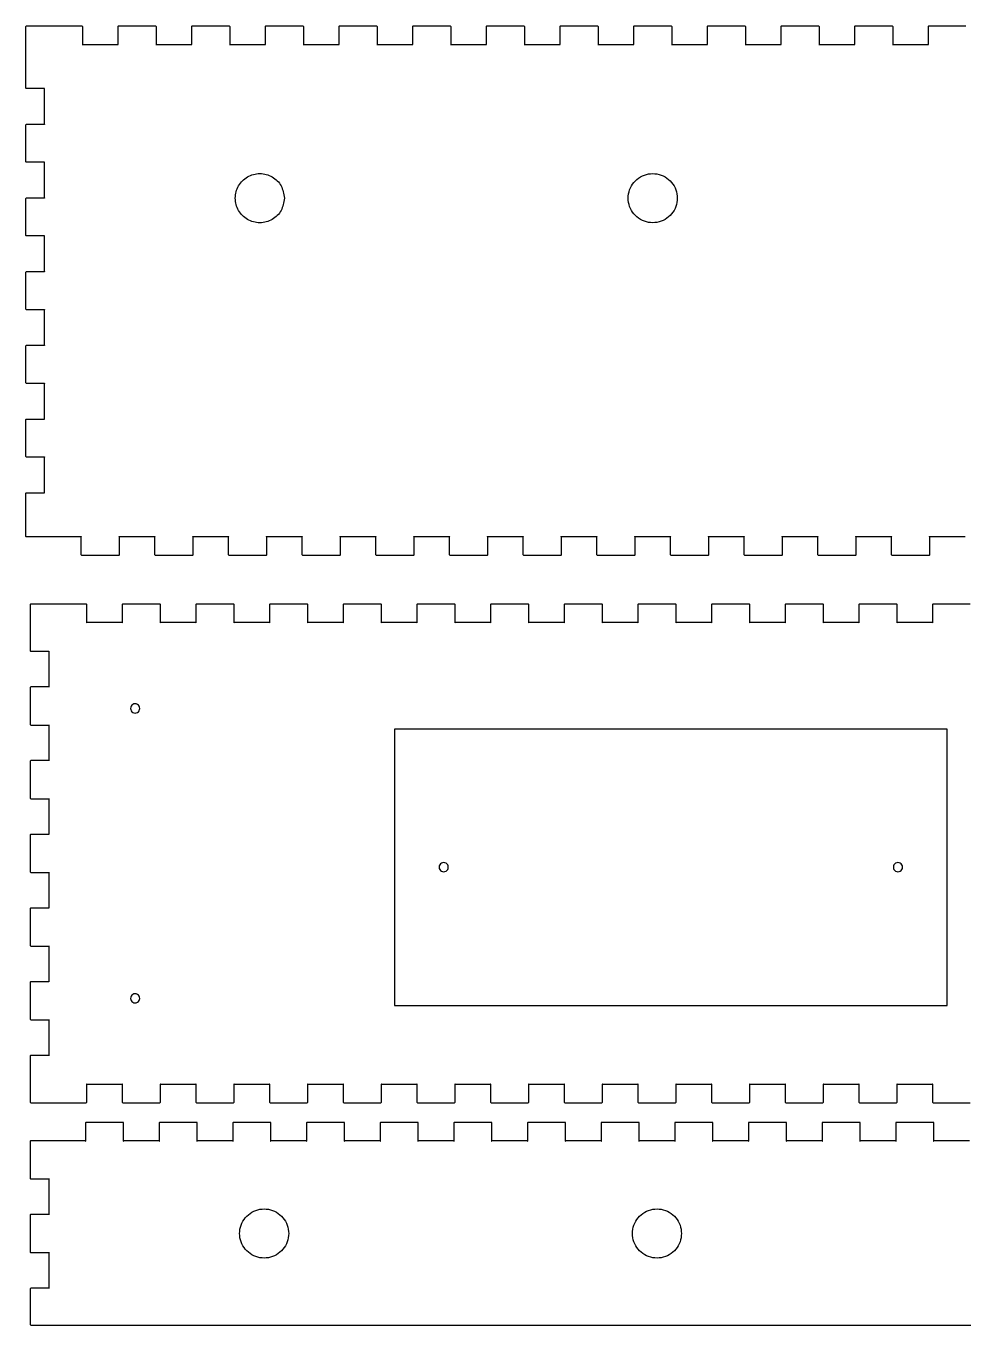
# Model space of a CAD drawing. Extents: x 3198 to 6883, y -1608 to 17.
# Drawn here: x 3198 to 3775, y -808 to -9 of the extents above; entities that cross this region are included whole.
import ezdxf

# ---------------------------------------------------------------- set-up
doc = ezdxf.new("R2010")
doc.units = 0
doc.layers.add('STANDARD', color=7, linetype='CONTINUOUS')

msp = doc.modelspace()

# ---------------------------------------------------------------- linework, layer by layer
at = {"layer": 'STANDARD', "color": 7}
for points in [[(3775.980867, -323.207642), (3754.059607, -323.207642), (3754.021811, -323.207642), (3753.900867, -323.154729), (3753.912205, -323.060241), (3753.991575, -323.048902), (3754.059607, -323.166067), (3754.059607, -323.207642), (3754.059607, -334.168272), (3754.059607, -334.232524), (3753.938662, -334.432839), (3753.738347, -334.553784), (3753.674095, -334.553784), (3731.008268, -334.553784), (3730.940237, -334.553784), (3730.724804, -334.432839), (3730.618977, -334.232524), (3730.618977, -334.168272), (3730.618977, -323.207642), (3730.618977, -323.166067), (3730.67189, -323.048902), (3730.766378, -323.060241), (3730.781497, -323.154729), (3730.660552, -323.207642), (3730.618977, -323.207642), (3708.701497, -323.207642), (3708.659922, -323.207642), (3708.538977, -323.154729), (3708.565434, -323.060241), (3708.644804, -323.048902), (3708.701497, -323.166067), (3708.701497, -323.207642), (3708.701497, -334.168272), (3708.701497, -334.232524), (3708.59189, -334.432839), (3708.391575, -334.553784), (3708.327323, -334.553784), (3685.646378, -334.553784), (3685.578347, -334.553784), (3685.381811, -334.432839), (3685.272205, -334.232524), (3685.272205, -334.168272), (3685.272205, -323.207642), (3685.272205, -323.166067), (3685.325119, -323.048902), (3685.408268, -323.060241), (3685.419607, -323.154729), (3685.298662, -323.207642), (3685.272205, -323.207642), (3663.354725, -323.207642), (3663.298032, -323.207642), (3663.180867, -323.154729), (3663.207323, -323.060241), (3663.286693, -323.048902), (3663.354725, -323.166067), (3663.354725, -323.207642), (3663.354725, -334.168272), (3663.354725, -334.232524), (3663.23378, -334.432839), (3663.033465, -334.553784), (3662.965434, -334.553784), (3640.288268, -334.553784), (3640.220237, -334.553784), (3640.019922, -334.432839), (3639.914095, -334.232524), (3639.914095, -334.168272), (3639.914095, -323.207642), (3639.914095, -323.166067), (3639.967008, -323.048902), (3640.061497, -323.060241), (3640.072835, -323.154729), (3639.95189, -323.207642), (3639.914095, -323.207642), (3617.992835, -323.207642), (3617.95504, -323.207642), (3617.834095, -323.154729), (3617.845434, -323.060241), (3617.939922, -323.048902), (3617.992835, -323.166067), (3617.992835, -323.207642), (3617.992835, -334.168272), (3617.992835, -334.232524), (3617.87189, -334.432839), (3617.671575, -334.553784), (3617.607323, -334.553784), (3594.941497, -334.553784), (3594.873465, -334.553784), (3594.67315, -334.432839), (3594.567323, -334.232524), (3594.567323, -334.168272), (3594.567323, -323.207642), (3594.567323, -323.166067), (3594.605119, -323.048902), (3594.699607, -323.060241), (3594.714725, -323.154729), (3594.59378, -323.207642), (3594.567323, -323.207642), (3572.634725, -323.207642), (3572.59315, -323.207642), (3572.472205, -323.154729), (3572.487323, -323.060241), (3572.578032, -323.048902), (3572.634725, -323.166067), (3572.634725, -323.207642), (3572.634725, -334.168272), (3572.634725, -334.232524), (3572.525119, -334.432839), (3572.324804, -334.553784), (3572.260552, -334.553784), (3549.579607, -334.553784), (3549.511575, -334.553784), (3549.31504, -334.432839), (3549.205434, -334.232524), (3549.205434, -334.168272), (3549.205434, -323.207642), (3549.205434, -323.166067), (3549.258347, -323.048902), (3549.352835, -323.060241), (3549.367953, -323.154729), (3549.247008, -323.207642), (3549.205434, -323.207642), (3527.287953, -323.207642), (3527.246378, -323.207642), (3527.125434, -323.154729), (3527.140552, -323.060241), (3527.23504, -323.048902), (3527.287953, -323.166067), (3527.287953, -323.207642), (3527.287953, -334.168272), (3527.287953, -334.232524), (3527.167008, -334.432839), (3526.966693, -334.553784), (3526.898662, -334.553784), (3504.232835, -334.553784), (3504.153465, -334.553784), (3503.968268, -334.432839), (3503.847323, -334.232524), (3503.847323, -334.168272), (3503.847323, -323.207642), (3503.847323, -323.166067), (3503.900237, -323.048902), (3503.994725, -323.060241), (3504.006063, -323.154729), (3503.885119, -323.207642), (3503.847323, -323.207642), (3481.926063, -323.207642), (3481.888268, -323.207642), (3481.767323, -323.154729), (3481.778662, -323.060241), (3481.87315, -323.048902), (3481.926063, -323.166067), (3481.926063, -323.207642), (3481.926063, -334.168272), (3481.926063, -334.232524), (3481.820237, -334.432839), (3481.604804, -334.553784), (3481.55189, -334.553784), (3458.874725, -334.553784), (3458.806693, -334.553784), (3458.606378, -334.432839), (3458.500552, -334.232524), (3458.500552, -334.168272), (3458.500552, -323.207642), (3458.500552, -323.166067), (3458.553465, -323.048902), (3458.632835, -323.060241), (3458.659292, -323.154729), (3458.538347, -323.207642), (3458.500552, -323.207642), (3436.579292, -323.207642), (3436.541497, -323.207642), (3436.420552, -323.154729), (3436.43189, -323.060241), (3436.51126, -323.048902), (3436.579292, -323.166067), (3436.579292, -323.207642), (3436.579292, -334.168272), (3436.579292, -334.232524), (3436.458347, -334.432839), (3436.258032, -334.553784), (3436.19378, -334.553784), (3413.512835, -334.553784), (3413.448583, -334.553784), (3413.248268, -334.432839), (3413.138662, -334.232524), (3413.138662, -334.168272), (3413.138662, -323.207642), (3413.138662, -323.166067), (3413.191575, -323.048902), (3413.286063, -323.060241), (3413.301182, -323.154729), (3413.180237, -323.207642), (3413.138662, -323.207642), (3391.221182, -323.207642), (3391.179607, -323.207642), (3391.058662, -323.154729), (3391.07378, -323.060241), (3391.168268, -323.048902), (3391.221182, -323.166067), (3391.221182, -323.207642), (3391.221182, -334.168272), (3391.221182, -334.232524), (3391.111575, -334.432839), (3390.899922, -334.553784), (3390.847008, -334.553784), (3368.166063, -334.553784), (3368.101811, -334.553784), (3367.901497, -334.432839), (3367.79189, -334.232524), (3367.79189, -334.168272), (3367.79189, -323.207642), (3367.79189, -323.166067), (3367.844804, -323.048902), (3367.927953, -323.060241), (3367.939292, -323.154729), (3367.818347, -323.207642), (3367.79189, -323.207642), (3345.87441, -323.207642), (3345.821497, -323.207642), (3345.700552, -323.154729), (3345.727008, -323.060241), (3345.806378, -323.048902), (3345.87441, -323.166067), (3345.87441, -323.207642), (3345.87441, -334.168272), (3345.87441, -334.232524), (3345.753465, -334.432839), (3345.55315, -334.553784), (3345.485119, -334.553784), (3322.807953, -334.553784), (3322.739922, -334.553784), (3322.539607, -334.432839), (3322.43378, -334.232524), (3322.43378, -334.168272), (3322.43378, -323.207642), (3322.43378, -323.166067), (3322.486693, -323.048902), (3322.581182, -323.060241), (3322.59252, -323.154729), (3322.471575, -323.207642), (3322.43378, -323.207642), (3300.51252, -323.207642), (3300.474725, -323.207642), (3300.35378, -323.154729), (3300.365119, -323.060241), (3300.459607, -323.048902), (3300.51252, -323.166067), (3300.51252, -323.207642), (3300.51252, -334.168272), (3300.51252, -334.232524), (3300.391575, -334.432839), (3300.19126, -334.553784), (3300.127008, -334.553784), (3277.461182, -334.553784), (3277.39315, -334.553784), (3277.192835, -334.432839), (3277.087008, -334.232524), (3277.087008, -334.168272), (3277.087008, -323.207642), (3277.087008, -323.166067), (3277.128583, -323.048902), (3277.219292, -323.060241), (3277.23441, -323.154729), (3277.113465, -323.207642), (3277.087008, -323.207642), (3255.15441, -323.207642), (3255.112835, -323.207642), (3254.99189, -323.154729), (3255.018347, -323.060241), (3255.101497, -323.048902), (3255.15441, -323.166067), (3255.15441, -323.207642), (3255.15441, -334.168272), (3255.15441, -334.232524), (3255.044804, -334.432839), (3254.848268, -334.553784), (3254.780237, -334.553784), (3232.099292, -334.553784), (3232.03504, -334.553784), (3231.834725, -334.432839), (3231.725119, -334.232524), (3231.725119, -334.168272), (3231.725119, -323.207642), (3231.725119, -323.166067), (3231.781811, -323.048902), (3231.87252, -323.060241), (3231.887638, -323.154729), (3231.766693, -323.207642), (3231.725119, -323.207642), (3209.418347, -323.207642), (3198.087323, -323.207642), (3198.019292, -323.207642), (3197.818977, -323.101815), (3197.71315, -322.886382), (3197.71315, -322.833469), (3197.71315, -296.380555), (3197.71315, -296.312524), (3197.818977, -296.10087), (3198.019292, -295.995044), (3198.087323, -295.995044), (3209.047953, -295.995044), (3209.085749, -295.995044), (3209.206693, -296.047957), (3209.191575, -296.138666), (3209.100867, -296.153784), (3209.047953, -296.032839), (3209.047953, -295.995044), (3209.047953, -274.073784), (3209.047953, -274.032209), (3209.100867, -273.915044), (3209.191575, -273.9415), (3209.206693, -274.02087), (3209.085749, -274.073784), (3209.047953, -274.073784), (3198.087323, -274.073784), (3198.019292, -274.073784), (3197.818977, -273.967957), (3197.71315, -273.767642), (3197.71315, -273.699611), (3197.71315, -251.022445), (3197.71315, -250.954414), (3197.818977, -250.754099), (3198.019292, -250.648272), (3198.087323, -250.648272), (3209.047953, -250.648272), (3209.085749, -250.648272), (3209.206693, -250.701185), (3209.191575, -250.780555), (3209.100867, -250.795674), (3209.047953, -250.674729), (3209.047953, -250.648272), (3209.047953, -228.727012), (3209.047953, -228.674099), (3209.100867, -228.553154), (3209.191575, -228.579611), (3209.206693, -228.658981), (3209.085749, -228.727012), (3209.047953, -228.727012), (3198.087323, -228.727012), (3198.019292, -228.727012), (3197.818977, -228.606067), (3197.71315, -228.405752), (3197.71315, -228.3415), (3197.71315, -205.660555), (3197.71315, -205.592524), (3197.818977, -205.392209), (3198.019292, -205.286382), (3198.087323, -205.286382), (3209.047953, -205.286382), (3209.085749, -205.286382), (3209.206693, -205.339296), (3209.191575, -205.433784), (3209.100867, -205.448902), (3209.047953, -205.327957), (3209.047953, -205.286382), (3209.047953, -183.368902), (3209.047953, -183.327327), (3209.100867, -183.206382), (3209.191575, -183.2215), (3209.206693, -183.312209), (3209.085749, -183.368902), (3209.047953, -183.368902), (3198.087323, -183.368902), (3198.019292, -183.368902), (3197.818977, -183.259296), (3197.71315, -183.058981), (3197.71315, -182.994729), (3197.71315, -160.313784), (3197.71315, -160.245752), (3197.818977, -160.045437), (3198.019292, -159.939611), (3198.087323, -159.939611), (3209.047953, -159.939611), (3209.085749, -159.939611), (3209.206693, -159.981185), (3209.191575, -160.075674), (3209.100867, -160.087012), (3209.047953, -159.966067), (3209.047953, -159.939611), (3209.047953, -138.007012), (3209.047953, -137.965437), (3209.100867, -137.848272), (3209.191575, -137.874729), (3209.206693, -137.954099), (3209.085749, -138.007012), (3209.047953, -138.007012), (3198.087323, -138.007012), (3198.019292, -138.007012), (3197.818977, -137.901185), (3197.71315, -137.70087), (3197.71315, -137.632839), (3197.71315, -114.955674), (3197.71315, -114.887642), (3197.818977, -114.687327), (3198.019292, -114.5815), (3198.087323, -114.5815), (3209.047953, -114.5815), (3209.085749, -114.5815), (3209.206693, -114.634414), (3209.191575, -114.728902), (3209.100867, -114.740241), (3209.047953, -114.619296), (3209.047953, -114.5815), (3209.047953, -92.660241), (3209.047953, -92.618666), (3209.100867, -92.5015), (3209.191575, -92.512839), (3209.206693, -92.607327), (3209.085749, -92.660241), (3209.047953, -92.660241), (3198.087323, -92.660241), (3198.019292, -92.660241), (3197.818977, -92.539296), (3197.71315, -92.338981), (3197.71315, -92.274729), (3197.71315, -69.608902), (3197.71315, -69.525752), (3197.818977, -69.340555), (3198.019292, -69.219611), (3198.087323, -69.219611), (3209.047953, -69.219611), (3209.085749, -69.219611), (3209.206693, -69.272524), (3209.191575, -69.367012), (3209.100867, -69.38213), (3209.047953, -69.261185), (3209.047953, -69.219611), (3209.047953, -47.30213), (3209.047953, -47.260555), (3209.100867, -47.139611), (3209.191575, -47.154729), (3209.206693, -47.245437), (3209.085749, -47.30213), (3209.047953, -47.30213), (3198.087323, -47.30213), (3198.019292, -47.30213), (3197.818977, -47.192524), (3197.71315, -46.98087), (3197.71315, -46.927957), (3197.71315, -20.475044), (3197.71315, -9.128902), (3197.71315, -9.06087), (3197.818977, -8.860555), (3198.019292, -8.754729), (3198.087323, -8.754729), (3209.418347, -8.754729), (3232.099292, -8.754729), (3232.167323, -8.754729), (3232.367638, -8.860555), (3232.484804, -9.06087), (3232.484804, -9.128902), (3232.484804, -20.085752), (3232.484804, -20.127327), (3232.420552, -20.248272), (3232.341182, -20.233154), (3232.326063, -20.138666), (3232.447008, -20.085752), (3232.484804, -20.085752), (3254.406063, -20.085752), (3254.447638, -20.085752), (3254.564804, -20.138666), (3254.538347, -20.233154), (3254.458977, -20.248272), (3254.406063, -20.127327), (3254.406063, -20.085752), (3254.406063, -9.128902), (3254.406063, -9.06087), (3254.51189, -8.860555), (3254.712205, -8.754729), (3254.780237, -8.754729), (3277.461182, -8.754729), (3277.514095, -8.754729), (3277.725749, -8.860555), (3277.831575, -9.06087), (3277.831575, -9.128902), (3277.831575, -20.085752), (3277.831575, -20.127327), (3277.778662, -20.248272), (3277.687953, -20.233154), (3277.672835, -20.138666), (3277.79378, -20.085752), (3277.831575, -20.085752), (3299.752835, -20.085752), (3299.79441, -20.085752), (3299.911575, -20.138666), (3299.900237, -20.233154), (3299.805749, -20.248272), (3299.752835, -20.127327), (3299.752835, -20.085752), (3299.752835, -9.128902), (3299.752835, -9.06087), (3299.87378, -8.860555), (3300.058977, -8.754729), (3300.127008, -8.754729), (3322.807953, -8.754729), (3322.872205, -8.754729), (3323.07252, -8.860555), (3323.193465, -9.06087), (3323.193465, -9.128902), (3323.193465, -20.085752), (3323.193465, -20.127327), (3323.125434, -20.248272), (3323.046063, -20.233154), (3323.034725, -20.138666), (3323.15189, -20.085752), (3323.193465, -20.085752), (3345.114725, -20.085752), (3345.15252, -20.085752), (3345.273465, -20.138666), (3345.247008, -20.233154), (3345.167638, -20.248272), (3345.114725, -20.127327), (3345.114725, -20.085752), (3345.114725, -9.128902), (3345.114725, -9.06087), (3345.220552, -8.860555), (3345.420867, -8.754729), (3345.485119, -8.754729), (3368.166063, -8.754729), (3368.234095, -8.754729), (3368.43441, -8.860555), (3368.540237, -9.06087), (3368.540237, -9.128902), (3368.540237, -20.085752), (3368.540237, -20.127327), (3368.487323, -20.248272), (3368.392835, -20.233154), (3368.381497, -20.138666), (3368.498662, -20.085752), (3368.540237, -20.085752), (3390.461497, -20.085752), (3390.499292, -20.085752), (3390.620237, -20.138666), (3390.605119, -20.233154), (3390.51441, -20.248272), (3390.461497, -20.127327), (3390.461497, -20.085752), (3390.461497, -9.128902), (3390.461497, -9.06087), (3390.578662, -8.860555), (3390.778977, -8.754729), (3390.847008, -8.754729), (3413.512835, -8.754729), (3413.580867, -8.754729), (3413.781182, -8.860555), (3413.898347, -9.06087), (3413.898347, -9.128902), (3413.898347, -20.085752), (3413.898347, -20.127327), (3413.845434, -20.248272), (3413.754725, -20.233154), (3413.739607, -20.138666), (3413.860552, -20.085752), (3413.898347, -20.085752), (3435.819607, -20.085752), (3435.861182, -20.085752), (3435.978347, -20.138666), (3435.967008, -20.233154), (3435.87252, -20.248272), (3435.819607, -20.127327), (3435.819607, -20.085752), (3435.819607, -9.128902), (3435.819607, -9.06087), (3435.925434, -8.860555), (3436.125749, -8.754729), (3436.19378, -8.754729), (3458.874725, -8.754729), (3458.938977, -8.754729), (3459.139292, -8.860555), (3459.245119, -9.06087), (3459.245119, -9.128902), (3459.245119, -20.085752), (3459.245119, -20.127327), (3459.192205, -20.248272), (3459.112835, -20.233154), (3459.086378, -20.138666), (3459.207323, -20.085752), (3459.245119, -20.085752), (3481.181497, -20.085752), (3481.207953, -20.085752), (3481.325119, -20.138666), (3481.31378, -20.233154), (3481.23441, -20.248272), (3481.181497, -20.127327), (3481.181497, -20.085752), (3481.181497, -9.128902), (3481.181497, -9.06087), (3481.287323, -8.860555), (3481.487638, -8.754729), (3481.55189, -8.754729), (3504.232835, -8.754729), (3504.285749, -8.754729), (3504.486063, -8.860555), (3504.607008, -9.06087), (3504.607008, -9.128902), (3504.607008, -20.085752), (3504.607008, -20.127327), (3504.554095, -20.248272), (3504.459607, -20.233154), (3504.448268, -20.138666), (3504.565434, -20.085752), (3504.607008, -20.085752), (3526.528268, -20.085752), (3526.566063, -20.085752), (3526.687008, -20.138666), (3526.67189, -20.233154), (3526.581182, -20.248272), (3526.528268, -20.127327), (3526.528268, -20.085752), (3526.528268, -9.128902), (3526.528268, -9.06087), (3526.634095, -8.860555), (3526.83441, -8.754729), (3526.898662, -8.754729), (3549.579607, -8.754729), (3549.647638, -8.754729), (3549.847953, -8.860555), (3549.965119, -9.06087), (3549.965119, -9.128902), (3549.965119, -20.085752), (3549.965119, -20.127327), (3549.900867, -20.248272), (3549.821497, -20.233154), (3549.79504, -20.138666), (3549.912205, -20.085752), (3549.965119, -20.085752), (3571.886378, -20.085752), (3571.912835, -20.085752), (3572.03378, -20.138666), (3572.018662, -20.233154), (3571.939292, -20.248272), (3571.886378, -20.127327), (3571.886378, -20.085752), (3571.886378, -9.128902), (3571.886378, -9.06087), (3571.992205, -8.860555), (3572.19252, -8.754729), (3572.260552, -8.754729), (3594.941497, -8.754729), (3594.99441, -8.754729), (3595.206063, -8.860555), (3595.31189, -9.06087), (3595.31189, -9.128902), (3595.31189, -20.085752), (3595.31189, -20.127327), (3595.258977, -20.248272), (3595.168268, -20.233154), (3595.15315, -20.138666), (3595.274095, -20.085752), (3595.31189, -20.085752), (3617.23315, -20.085752), (3617.274725, -20.085752), (3617.39189, -20.138666), (3617.380552, -20.233154), (3617.286063, -20.248272), (3617.23315, -20.127327), (3617.23315, -20.085752), (3617.23315, -9.128902), (3617.23315, -9.06087), (3617.354095, -8.860555), (3617.539292, -8.754729), (3617.607323, -8.754729), (3640.288268, -8.754729), (3640.35252, -8.754729), (3640.552835, -8.860555), (3640.67378, -9.06087), (3640.67378, -9.128902), (3640.67378, -20.085752), (3640.67378, -20.127327), (3640.605749, -20.248272), (3640.526378, -20.233154), (3640.51504, -20.138666), (3640.632205, -20.085752), (3640.67378, -20.085752), (3662.59504, -20.085752), (3662.632835, -20.085752), (3662.75378, -20.138666), (3662.727323, -20.233154), (3662.647953, -20.248272), (3662.59504, -20.127327), (3662.59504, -20.085752), (3662.59504, -9.128902), (3662.59504, -9.06087), (3662.700867, -8.860555), (3662.901182, -8.754729), (3662.965434, -8.754729), (3685.646378, -8.754729), (3685.71441, -8.754729), (3685.914725, -8.860555), (3686.020552, -9.06087), (3686.020552, -9.128902), (3686.020552, -20.085752), (3686.020552, -20.127327), (3685.967638, -20.248272), (3685.888268, -20.233154), (3685.861811, -20.138666), (3685.978977, -20.085752), (3686.020552, -20.085752), (3707.938032, -20.085752), (3707.979607, -20.085752), (3708.100552, -20.138666), (3708.085434, -20.233154), (3707.994725, -20.248272), (3707.938032, -20.127327), (3707.938032, -20.085752), (3707.938032, -9.128902), (3707.938032, -9.06087), (3708.058977, -8.860555), (3708.259292, -8.754729), (3708.327323, -8.754729), (3731.008268, -8.754729), (3731.061182, -8.754729), (3731.272835, -8.860555), (3731.378662, -9.06087), (3731.378662, -9.128902), (3731.378662, -20.085752), (3731.378662, -20.127327), (3731.325749, -20.248272), (3731.23504, -20.233154), (3731.219922, -20.138666), (3731.340867, -20.085752), (3731.378662, -20.085752), (3753.299922, -20.085752), (3753.341497, -20.085752), (3753.458662, -20.138666), (3753.447323, -20.233154), (3753.352835, -20.248272), (3753.299922, -20.127327), (3753.299922, -20.085752), (3753.299922, -9.128902), (3753.299922, -9.06087), (3753.405749, -8.860555), (3753.606063, -8.754729), (3753.674095, -8.754729), (3776.35504, -8.754729)], [(3778.995848, -364.521658), (3756.318682, -364.521658), (3756.25443, -364.521658), (3756.054115, -364.631264), (3755.944509, -364.831579), (3755.944509, -364.899611), (3755.944509, -375.860241), (3756.001202, -376.015201), (3756.084352, -376.000083), (3756.103249, -375.909374), (3755.986084, -375.860241), (3755.944509, -375.860241), (3734.01947, -375.860241), (3733.864509, -375.909374), (3733.879627, -376.000083), (3733.966556, -376.015201), (3734.01947, -375.894256), (3734.01947, -364.899611), (3734.01947, -364.831579), (3733.909863, -364.631264), (3733.709548, -364.521658), (3733.641517, -364.521658), (3710.964352, -364.521658), (3710.9001, -364.521658), (3710.696005, -364.631264), (3710.590178, -364.831579), (3710.590178, -364.899611), (3710.590178, -375.860241), (3710.646871, -376.015201), (3710.730021, -376.000083), (3710.748918, -375.909374), (3710.631753, -375.860241), (3710.590178, -375.860241), (3688.665139, -375.860241), (3688.510178, -375.909374), (3688.525296, -376.000083), (3688.616005, -376.015201), (3688.665139, -375.894256), (3688.665139, -364.899611), (3688.665139, -364.831579), (3688.559312, -364.631264), (3688.355218, -364.521658), (3688.287186, -364.521658), (3665.610021, -364.521658), (3665.545769, -364.521658), (3665.345454, -364.631264), (3665.235848, -364.831579), (3665.235848, -364.899611), (3665.235848, -375.860241), (3665.29254, -376.015201), (3665.37569, -376.000083), (3665.394588, -375.909374), (3665.277422, -375.860241), (3665.235848, -375.860241), (3643.310808, -375.860241), (3643.155848, -375.909374), (3643.170966, -376.000083), (3643.261674, -376.015201), (3643.310808, -375.894256), (3643.310808, -364.899611), (3643.310808, -364.831579), (3643.201202, -364.631264), (3643.000887, -364.521658), (3642.932855, -364.521658), (3620.25569, -364.521658), (3620.191438, -364.521658), (3619.991123, -364.631264), (3619.873958, -364.831579), (3619.873958, -364.899611), (3619.873958, -375.860241), (3619.930651, -376.015201), (3620.021359, -376.000083), (3620.036478, -375.909374), (3619.915533, -375.860241), (3619.873958, -375.860241), (3597.960257, -375.860241), (3597.922462, -375.860241), (3597.801517, -375.909374), (3597.816635, -376.000083), (3597.907344, -376.015201), (3597.960257, -375.894256), (3597.960257, -364.899611), (3597.960257, -364.831579), (3597.850651, -364.631264), (3597.646556, -364.521658), (3597.578525, -364.521658), (3574.901359, -364.521658), (3574.840887, -364.521658), (3574.636792, -364.631264), (3574.519627, -364.831579), (3574.519627, -364.899611), (3574.519627, -375.860241), (3574.57632, -376.015201), (3574.667029, -376.000083), (3574.682147, -375.909374), (3574.561202, -375.860241), (3574.519627, -375.860241), (3552.598367, -375.860241), (3552.443407, -375.909374), (3552.458525, -376.000083), (3552.545454, -376.015201), (3552.598367, -375.894256), (3552.598367, -364.899611), (3552.598367, -364.831579), (3552.488761, -364.631264), (3552.292226, -364.521658), (3552.224194, -364.521658), (3529.547029, -364.521658), (3529.482777, -364.521658), (3529.282462, -364.631264), (3529.172855, -364.831579), (3529.172855, -364.899611), (3529.172855, -375.860241), (3529.229548, -376.015201), (3529.312698, -376.000083), (3529.335375, -375.909374), (3529.21443, -375.860241), (3529.172855, -375.860241), (3507.251596, -375.860241), (3507.2138, -375.860241), (3507.092855, -375.909374), (3507.107974, -376.000083), (3507.198682, -376.015201), (3507.251596, -375.894256), (3507.251596, -364.899611), (3507.251596, -364.831579), (3507.141989, -364.631264), (3506.937895, -364.521658), (3506.869863, -364.521658), (3484.19232, -364.521658), (3484.131092, -364.521658), (3483.926997, -364.631264), (3483.812478, -364.831579), (3483.812478, -364.899611), (3483.812478, -375.860241), (3483.869548, -376.015201), (3483.959123, -376.000083), (3483.973863, -375.909374), (3483.853674, -375.860241), (3483.812478, -375.860241), (3461.896509, -375.860241), (3461.740415, -375.909374), (3461.755155, -376.000083), (3461.844352, -376.015201), (3461.896509, -375.894256), (3461.896509, -364.899611), (3461.896509, -364.831579), (3461.786903, -364.631264), (3461.583186, -364.521658), (3461.516289, -364.521658), (3438.839123, -364.521658), (3438.776383, -364.521658), (3438.5738, -364.631264), (3438.458903, -364.831579), (3438.458903, -364.899611), (3438.458903, -375.860241), (3438.516352, -376.015201), (3438.604415, -376.000083), (3438.620289, -375.909374), (3438.500478, -375.860241), (3438.458903, -375.860241), (3416.536509, -375.860241), (3416.380415, -375.909374), (3416.396289, -376.000083), (3416.484352, -376.015201), (3416.536509, -375.894256), (3416.536509, -364.899611), (3416.536509, -364.831579), (3416.426903, -364.631264), (3416.229611, -364.521658), (3416.16158, -364.521658), (3393.484415, -364.521658), (3393.421674, -364.521658), (3393.219092, -364.631264), (3393.104194, -364.831579), (3393.104194, -364.899611), (3393.104194, -375.860241), (3393.161643, -376.015201), (3393.249706, -376.000083), (3393.26558, -375.909374), (3393.145769, -375.860241), (3393.104194, -375.860241), (3371.182934, -375.860241), (3371.025706, -375.909374), (3371.04158, -376.000083), (3371.131155, -376.015201), (3371.182934, -375.894256), (3371.182934, -364.899611), (3371.182934, -364.831579), (3371.073706, -364.631264), (3370.874903, -364.521658), (3370.806871, -364.521658), (3348.131218, -364.521658), (3348.068478, -364.521658), (3347.864383, -364.631264), (3347.749863, -364.831579), (3347.749863, -364.899611), (3347.749863, -375.860241), (3347.806934, -376.015201), (3347.896509, -376.000083), (3347.910871, -375.909374), (3347.792194, -375.860241), (3347.749863, -375.860241), (3325.833517, -375.860241), (3325.6778, -375.909374), (3325.69254, -376.000083), (3325.781737, -376.015201), (3325.833517, -375.894256), (3325.833517, -364.899611), (3325.833517, -364.831579), (3325.724289, -364.631264), (3325.520194, -364.521658), (3325.453674, -364.521658), (3302.776509, -364.521658), (3302.713769, -364.521658), (3302.511186, -364.631264), (3302.396289, -364.831579), (3302.396289, -364.899611), (3302.396289, -375.860241), (3302.453737, -376.015201), (3302.5418, -376.000083), (3302.557674, -375.909374), (3302.437863, -375.860241), (3302.396289, -375.860241), (3280.473517, -375.860241), (3280.3178, -375.909374), (3280.333674, -376.000083), (3280.421737, -376.015201), (3280.473517, -375.894256), (3280.473517, -364.899611), (3280.473517, -364.831579), (3280.364289, -364.631264), (3280.166997, -364.521658), (3280.098966, -364.521658), (3257.4218, -364.521658), (3257.35906, -364.521658), (3257.156478, -364.631264), (3257.04158, -364.831579), (3257.04158, -364.899611), (3257.04158, -375.860241), (3257.099029, -376.015201), (3257.187092, -376.000083), (3257.202966, -375.909374), (3257.083155, -375.860241), (3257.04158, -375.860241), (3235.119942, -375.860241), (3234.963848, -375.909374), (3234.979344, -376.000083), (3235.067785, -376.015201), (3235.119942, -375.894256), (3235.119942, -364.899611), (3235.119942, -364.831579), (3235.010714, -364.631264), (3234.812666, -364.521658), (3234.745013, -364.521658), (3212.067848, -364.521658), (3200.729265, -364.521658), (3200.666903, -364.521658), (3200.463564, -364.631264), (3200.349044, -364.831579), (3200.349044, -364.899611), (3200.349044, -376.238193)], [(3200.349044, -376.238193), (3200.349044, -393.242288), (3200.349044, -393.30654), (3200.463564, -393.510634), (3200.666903, -393.62402), (3200.729265, -393.62402), (3211.687627, -393.62402), (3211.729202, -393.62402), (3211.849013, -393.567327), (3211.833517, -393.480398), (3211.745076, -393.46528), (3211.687627, -393.582445), (3211.687627, -393.62402), (3211.687627, -415.54528), (3211.745076, -415.70402), (3211.833517, -415.685122), (3211.849013, -415.598193), (3211.729202, -415.54528), (3211.687627, -415.54528), (3200.729265, -415.54528), (3200.666903, -415.54528), (3200.463564, -415.654886), (3200.349044, -415.851422), (3200.349044, -415.919453), (3200.349044, -438.600398), (3200.349044, -438.66087), (3200.463564, -438.864965), (3200.666903, -438.978351), (3200.729265, -438.978351), (3211.687627, -438.978351), (3211.729202, -438.978351), (3211.849013, -438.921658), (3211.833517, -438.834729), (3211.745076, -438.815831), (3211.687627, -438.936776), (3211.687627, -438.978351), (3211.687627, -460.899611), (3211.745076, -461.058351), (3211.833517, -461.039453), (3211.849013, -460.952524), (3211.729202, -460.899611), (3211.687627, -460.899611), (3200.729265, -460.899611), (3200.666903, -460.899611), (3200.463564, -461.009217), (3200.349044, -461.209532), (3200.349044, -461.277563), (3200.349044, -483.954729), (3200.349044, -484.015201), (3200.463564, -484.219296), (3200.666903, -484.332681), (3200.729265, -484.332681), (3211.687627, -484.332681), (3211.729202, -484.332681), (3211.849013, -484.275989), (3211.833517, -484.18528), (3211.745076, -484.170162), (3211.687627, -484.291107), (3211.687627, -484.332681), (3211.687627, -506.253941), (3211.745076, -506.408902), (3211.833517, -506.397563), (3211.849013, -506.306855), (3211.729202, -506.253941), (3211.687627, -506.253941), (3200.729265, -506.253941), (3200.666903, -506.253941), (3200.463564, -506.363548), (3200.349044, -506.563863), (3200.349044, -506.631894), (3200.349044, -529.30528), (3200.349044, -529.369532), (3200.463564, -529.573626), (3200.666903, -529.687012), (3200.729265, -529.687012), (3211.687627, -529.687012), (3211.729202, -529.687012), (3211.849013, -529.630319), (3211.833517, -529.539611), (3211.745076, -529.524492), (3211.687627, -529.645437), (3211.687627, -529.687012), (3211.687627, -551.608272), (3211.745076, -551.767012), (3211.833517, -551.748115), (3211.849013, -551.661185), (3211.729202, -551.608272), (3211.687627, -551.608272), (3200.729265, -551.608272), (3200.666903, -551.608272), (3200.463564, -551.717878), (3200.349044, -551.914414), (3200.349044, -551.982445), (3200.349044, -574.66717), (3200.349044, -574.727642), (3200.463564, -574.927957), (3200.666903, -575.041343), (3200.729265, -575.041343), (3211.687627, -575.041343), (3211.729202, -575.041343), (3211.849013, -574.98465), (3211.833517, -574.9015), (3211.745076, -574.878823), (3211.687627, -574.999768), (3211.687627, -575.041343), (3211.687627, -596.962603), (3211.745076, -597.121343), (3211.833517, -597.102445), (3211.849013, -597.015516), (3211.729202, -596.962603), (3211.687627, -596.962603), (3200.729265, -596.962603), (3200.666903, -596.962603), (3200.463564, -597.072209), (3200.349044, -597.272524), (3200.349044, -597.336776), (3200.349044, -620.017721), (3200.349044, -620.078193), (3200.463564, -620.282288), (3200.666903, -620.395674), (3200.729265, -620.395674), (3211.687627, -620.395674), (3211.729202, -620.395674), (3211.849013, -620.338981), (3211.833517, -620.248272), (3211.745076, -620.233154), (3211.687627, -620.354099), (3211.687627, -620.395674), (3211.687627, -642.316933), (3211.745076, -642.471894), (3211.833517, -642.456776), (3211.849013, -642.369847), (3211.729202, -642.316933), (3211.687627, -642.316933), (3200.729265, -642.316933), (3200.666903, -642.316933), (3200.463564, -642.42654), (3200.349044, -642.626855), (3200.349044, -642.691107), (3200.349044, -659.70276), (3200.349044, -671.041343), (3200.349044, -671.105595), (3200.463564, -671.30591), (3200.666903, -671.423075), (3200.729265, -671.423075), (3212.067848, -671.423075), (3234.745013, -671.423075), (3234.812666, -671.423075), (3235.010714, -671.30591), (3235.119942, -671.105595), (3235.119942, -671.041343), (3235.119942, -660.080713), (3235.067785, -659.921973), (3234.979344, -659.937091), (3234.963848, -660.02402), (3235.083281, -660.080713), (3257.04158, -660.080713), (3257.083155, -660.080713), (3257.202966, -660.02402), (3257.187092, -659.937091), (3257.099029, -659.921973), (3257.04158, -660.042918), (3257.04158, -671.041343), (3257.04158, -671.105595), (3257.156478, -671.30591), (3257.35906, -671.423075), (3257.4218, -671.423075), (3280.098966, -671.423075), (3280.166997, -671.423075), (3280.364289, -671.30591), (3280.473517, -671.105595), (3280.473517, -671.041343), (3280.473517, -660.080713), (3280.421737, -659.921973), (3280.333674, -659.937091), (3280.3178, -660.02402), (3280.437611, -660.080713), (3302.396289, -660.080713), (3302.437863, -660.080713), (3302.557674, -660.02402), (3302.5418, -659.937091), (3302.453737, -659.921973), (3302.396289, -660.042918), (3302.396289, -671.041343), (3302.396289, -671.105595), (3302.511186, -671.30591), (3302.713769, -671.423075), (3302.776509, -671.423075), (3325.453674, -671.423075), (3325.520194, -671.423075), (3325.724289, -671.30591), (3325.833517, -671.105595), (3325.833517, -671.041343), (3325.833517, -660.080713), (3325.781737, -659.921973), (3325.69254, -659.937091), (3325.6778, -660.02402), (3325.797611, -660.080713), (3347.749863, -660.080713), (3347.792194, -660.080713), (3347.910871, -660.02402), (3347.896509, -659.937091), (3347.806934, -659.921973), (3347.749863, -660.042918), (3347.749863, -671.041343), (3347.749863, -671.105595), (3347.864383, -671.30591), (3348.068478, -671.423075), (3348.131218, -671.423075), (3370.806871, -671.423075), (3370.874903, -671.423075), (3371.073706, -671.30591), (3371.182934, -671.105595), (3371.182934, -671.041343), (3371.182934, -660.080713), (3371.131155, -659.921973), (3371.04158, -659.937091), (3371.025706, -660.02402), (3371.145517, -660.080713), (3393.104194, -660.080713), (3393.145769, -660.080713), (3393.26558, -660.02402), (3393.249706, -659.937091), (3393.161643, -659.921973), (3393.104194, -660.042918), (3393.104194, -671.041343), (3393.104194, -671.105595), (3393.219092, -671.30591), (3393.421674, -671.423075), (3393.484415, -671.423075), (3416.16158, -671.423075), (3416.229611, -671.423075), (3416.426903, -671.30591), (3416.536509, -671.105595), (3416.536509, -671.041343), (3416.536509, -660.080713), (3416.484352, -659.921973), (3416.396289, -659.937091), (3416.380415, -660.02402), (3416.500226, -660.080713), (3438.458903, -660.080713), (3438.500478, -660.080713), (3438.620289, -660.02402), (3438.604415, -659.937091), (3438.516352, -659.921973), (3438.458903, -660.042918), (3438.458903, -671.041343), (3438.458903, -671.105595), (3438.5738, -671.30591), (3438.776383, -671.423075), (3438.839123, -671.423075), (3461.516289, -671.423075), (3461.583186, -671.423075), (3461.786903, -671.30591), (3461.896509, -671.105595), (3461.896509, -671.041343), (3461.896509, -660.080713), (3461.844352, -659.921973), (3461.755155, -659.937091), (3461.740415, -660.02402), (3461.859092, -660.080713), (3483.812478, -660.080713), (3483.853674, -660.080713), (3483.973863, -660.02402), (3483.959123, -659.937091), (3483.869548, -659.921973), (3483.812478, -660.042918), (3483.812478, -671.041343), (3483.812478, -671.105595), (3483.926997, -671.30591), (3484.131092, -671.423075), (3484.19232, -671.423075), (3506.869863, -671.423075), (3506.937895, -671.423075), (3507.141989, -671.30591), (3507.251596, -671.105595), (3507.251596, -671.041343), (3507.251596, -660.080713), (3507.198682, -659.921973), (3507.107974, -659.937091), (3507.092855, -660.02402), (3507.2138, -660.080713), (3507.251596, -660.080713), (3529.172855, -660.080713), (3529.21443, -660.080713), (3529.335375, -660.02402), (3529.312698, -659.937091), (3529.229548, -659.921973), (3529.172855, -660.042918), (3529.172855, -671.041343), (3529.172855, -671.105595), (3529.282462, -671.30591), (3529.482777, -671.423075), (3529.547029, -671.423075), (3552.224194, -671.423075), (3552.292226, -671.423075), (3552.488761, -671.30591), (3552.598367, -671.105595), (3552.598367, -671.041343), (3552.598367, -660.080713), (3552.545454, -659.921973), (3552.458525, -659.937091), (3552.443407, -660.02402), (3552.564352, -660.080713), (3574.519627, -660.080713), (3574.561202, -660.080713), (3574.682147, -660.02402), (3574.667029, -659.937091), (3574.57632, -659.921973), (3574.519627, -660.042918), (3574.519627, -671.041343), (3574.519627, -671.105595), (3574.636792, -671.30591), (3574.840887, -671.423075), (3574.901359, -671.423075), (3597.578525, -671.423075), (3597.646556, -671.423075), (3597.850651, -671.30591), (3597.960257, -671.105595), (3597.960257, -671.041343), (3597.960257, -660.080713), (3597.907344, -659.921973), (3597.816635, -659.937091), (3597.801517, -660.02402), (3597.922462, -660.080713), (3597.960257, -660.080713), (3619.873958, -660.080713), (3619.915533, -660.080713), (3620.036478, -660.02402), (3620.021359, -659.937091), (3619.930651, -659.921973), (3619.873958, -660.042918), (3619.873958, -671.041343), (3619.873958, -671.105595), (3619.991123, -671.30591), (3620.191438, -671.423075), (3620.25569, -671.423075), (3642.932855, -671.423075), (3643.000887, -671.423075), (3643.201202, -671.30591), (3643.310808, -671.105595), (3643.310808, -671.041343), (3643.310808, -660.080713), (3643.261674, -659.921973), (3643.170966, -659.937091), (3643.155848, -660.02402), (3643.276792, -660.080713), (3665.235848, -660.080713), (3665.277422, -660.080713), (3665.394588, -660.02402), (3665.37569, -659.937091), (3665.29254, -659.921973), (3665.235848, -660.042918), (3665.235848, -671.041343), (3665.235848, -671.105595), (3665.345454, -671.30591), (3665.545769, -671.423075), (3665.610021, -671.423075), (3688.287186, -671.423075), (3688.355218, -671.423075), (3688.559312, -671.30591), (3688.665139, -671.105595), (3688.665139, -671.041343), (3688.665139, -660.080713), (3688.616005, -659.921973), (3688.525296, -659.937091), (3688.510178, -660.02402), (3688.631123, -660.080713), (3710.590178, -660.080713), (3710.631753, -660.080713), (3710.748918, -660.02402), (3710.730021, -659.937091), (3710.646871, -659.921973), (3710.590178, -660.042918), (3710.590178, -671.041343), (3710.590178, -671.105595), (3710.696005, -671.30591), (3710.9001, -671.423075), (3710.964352, -671.423075), (3733.641517, -671.423075), (3733.709548, -671.423075), (3733.909863, -671.30591), (3734.01947, -671.105595), (3734.01947, -671.041343), (3734.01947, -660.080713), (3733.966556, -659.921973), (3733.879627, -659.937091), (3733.864509, -660.02402), (3733.985454, -660.080713), (3755.944509, -660.080713), (3755.986084, -660.080713), (3756.103249, -660.02402), (3756.084352, -659.937091), (3756.001202, -659.921973), (3755.944509, -660.042918), (3755.944509, -671.041343), (3755.944509, -671.105595), (3756.054115, -671.30591), (3756.25443, -671.423075), (3756.318682, -671.423075), (3778.995848, -671.423075)], [(3424.67, -441.430315), (3424.67, -611.510315), (3764.83, -611.510315)], [(3764.83, -441.430315), (3424.67, -441.430315)], [(3764.83, -611.510315), (3764.83, -441.430315)], [(3778.621674, -694.852366), (3756.696635, -694.852366), (3756.541674, -694.90528), (3756.556792, -694.995989), (3756.647501, -695.011107), (3756.696635, -694.890162), (3756.696635, -694.852366), (3756.696635, -683.891737), (3756.696635, -683.823705), (3756.587029, -683.62717), (3756.386714, -683.517563), (3756.318682, -683.517563), (3733.641517, -683.517563), (3733.577265, -683.517563), (3733.37317, -683.62717), (3733.259785, -683.823705), (3733.259785, -683.891737), (3733.259785, -694.852366), (3733.259785, -694.890162), (3733.316478, -695.011107), (3733.407186, -694.995989), (3733.422304, -694.90528), (3733.301359, -694.852366), (3733.259785, -694.852366), (3711.346084, -694.852366), (3711.187344, -694.90528), (3711.202462, -694.995989), (3711.29317, -695.011107), (3711.346084, -694.890162), (3711.346084, -694.852366), (3711.346084, -683.891737), (3711.346084, -683.823705), (3711.236478, -683.62717), (3711.032383, -683.517563), (3710.964352, -683.517563), (3688.287186, -683.517563), (3688.222934, -683.517563), (3688.01884, -683.62717), (3687.909233, -683.823705), (3687.909233, -683.891737), (3687.909233, -694.852366), (3687.909233, -694.890162), (3687.969706, -695.011107), (3688.052855, -694.995989), (3688.075533, -694.90528), (3687.954588, -694.852366), (3687.909233, -694.852366), (3665.987974, -694.852366), (3665.833013, -694.90528), (3665.848131, -694.995989), (3665.93884, -695.011107), (3665.987974, -694.890162), (3665.987974, -694.852366), (3665.987974, -683.891737), (3665.987974, -683.823705), (3665.882147, -683.62717), (3665.678052, -683.517563), (3665.610021, -683.517563), (3642.932855, -683.517563), (3642.868603, -683.517563), (3642.668289, -683.62717), (3642.558682, -683.823705), (3642.558682, -683.891737), (3642.558682, -694.852366), (3642.558682, -694.890162), (3642.615375, -695.011107), (3642.698525, -694.995989), (3642.717422, -694.90528), (3642.600257, -694.852366), (3642.558682, -694.852366), (3620.633643, -694.852366), (3620.478682, -694.90528), (3620.4938, -694.995989), (3620.584509, -695.011107), (3620.633643, -694.890162), (3620.633643, -694.852366), (3620.633643, -683.891737), (3620.633643, -683.823705), (3620.524037, -683.62717), (3620.323722, -683.517563), (3620.25569, -683.517563), (3597.578525, -683.517563), (3597.518052, -683.517563), (3597.313958, -683.62717), (3597.196792, -683.823705), (3597.196792, -683.891737), (3597.196792, -694.852366), (3597.196792, -694.890162), (3597.253485, -695.011107), (3597.344194, -694.995989), (3597.359312, -694.90528), (3597.242147, -694.852366), (3597.196792, -694.852366), (3575.283092, -694.852366), (3575.245296, -694.852366), (3575.124352, -694.90528), (3575.13947, -694.995989), (3575.230178, -695.011107), (3575.283092, -694.890162), (3575.283092, -694.852366), (3575.283092, -683.891737), (3575.283092, -683.823705), (3575.173485, -683.62717), (3574.969391, -683.517563), (3574.901359, -683.517563), (3552.224194, -683.517563), (3552.159942, -683.517563), (3551.959627, -683.62717), (3551.846241, -683.823705), (3551.846241, -683.891737), (3551.846241, -694.852366), (3551.846241, -694.890162), (3551.902934, -695.011107), (3551.989863, -694.995989), (3552.004981, -694.90528), (3551.884037, -694.852366), (3551.846241, -694.852366), (3529.921202, -694.852366), (3529.766241, -694.90528), (3529.781359, -694.995989), (3529.868289, -695.011107), (3529.921202, -694.890162), (3529.921202, -694.852366), (3529.921202, -683.891737), (3529.921202, -683.823705), (3529.811596, -683.62717), (3529.61506, -683.517563), (3529.547029, -683.517563), (3506.869863, -683.517563), (3506.805611, -683.517563), (3506.605296, -683.62717), (3506.49569, -683.823705), (3506.49569, -683.891737), (3506.49569, -694.852366), (3506.49569, -694.890162), (3506.552383, -695.011107), (3506.635533, -694.995989), (3506.65821, -694.90528), (3506.537265, -694.852366), (3506.49569, -694.852366), (3484.573674, -694.852366), (3484.416446, -694.90528), (3484.43232, -694.995989), (3484.520383, -695.011107), (3484.573674, -694.890162), (3484.573674, -694.852366), (3484.573674, -683.891737), (3484.573674, -683.823705), (3484.464446, -683.62717), (3484.260352, -683.517563), (3484.19232, -683.517563), (3461.516289, -683.517563), (3461.453548, -683.517563), (3461.249832, -683.62717), (3461.134934, -683.823705), (3461.134934, -683.891737), (3461.134934, -694.852366), (3461.134934, -694.890162), (3461.192383, -695.011107), (3461.28158, -694.995989), (3461.297832, -694.90528), (3461.177643, -694.852366), (3461.134934, -694.852366), (3439.218966, -694.852366), (3439.062871, -694.90528), (3439.077611, -694.995989), (3439.167186, -695.011107), (3439.218966, -694.890162), (3439.218966, -694.852366), (3439.218966, -683.891737), (3439.218966, -683.823705), (3439.109737, -683.62717), (3438.907155, -683.517563), (3438.839123, -683.517563), (3416.16158, -683.517563), (3416.099218, -683.517563), (3415.896257, -683.62717), (3415.781737, -683.823705), (3415.781737, -683.891737), (3415.781737, -694.852366), (3415.781737, -694.890162), (3415.839186, -695.011107), (3415.926871, -694.995989), (3415.943123, -694.90528), (3415.822934, -694.852366), (3415.781737, -694.852366), (3393.858966, -694.852366), (3393.702871, -694.90528), (3393.719123, -694.995989), (3393.807186, -695.011107), (3393.858966, -694.890162), (3393.858966, -694.852366), (3393.858966, -683.891737), (3393.858966, -683.823705), (3393.749737, -683.62717), (3393.552446, -683.517563), (3393.484415, -683.517563), (3370.806871, -683.517563), (3370.744509, -683.517563), (3370.541548, -683.62717), (3370.427029, -683.823705), (3370.427029, -683.891737), (3370.427029, -694.852366), (3370.427029, -694.890162), (3370.484478, -695.011107), (3370.573674, -694.995989), (3370.588415, -694.90528), (3370.468226, -694.852366), (3370.427029, -694.852366), (3348.505769, -694.852366), (3348.349674, -694.90528), (3348.364415, -694.995989), (3348.453611, -695.011107), (3348.505769, -694.890162), (3348.505769, -694.852366), (3348.505769, -683.891737), (3348.505769, -683.823705), (3348.39654, -683.62717), (3348.197737, -683.517563), (3348.131218, -683.517563), (3325.453674, -683.517563), (3325.390934, -683.517563), (3325.18684, -683.62717), (3325.073832, -683.823705), (3325.073832, -683.891737), (3325.073832, -694.852366), (3325.073832, -694.890162), (3325.130903, -695.011107), (3325.218966, -694.995989), (3325.235218, -694.90528), (3325.115029, -694.852366), (3325.073832, -694.852366), (3303.15106, -694.852366), (3302.994966, -694.90528), (3303.011218, -694.995989), (3303.098903, -695.011107), (3303.15106, -694.890162), (3303.15106, -694.852366), (3303.15106, -683.891737), (3303.15106, -683.823705), (3303.041832, -683.62717), (3302.84454, -683.517563), (3302.776509, -683.517563), (3280.098966, -683.517563), (3280.036226, -683.517563), (3279.833643, -683.62717), (3279.719123, -683.823705), (3279.719123, -683.891737), (3279.719123, -694.852366), (3279.719123, -694.890162), (3279.776194, -695.011107), (3279.864257, -694.995989), (3279.880509, -694.90528), (3279.76032, -694.852366), (3279.719123, -694.852366), (3257.797863, -694.852366), (3257.640257, -694.90528), (3257.656509, -694.995989), (3257.744194, -695.011107), (3257.797863, -694.890162), (3257.797863, -694.852366), (3257.797863, -683.891737), (3257.797863, -683.823705), (3257.687123, -683.62717), (3257.489832, -683.517563), (3257.4218, -683.517563), (3234.745013, -683.517563), (3234.682651, -683.517563), (3234.479312, -683.62717), (3234.364792, -683.823705), (3234.364792, -683.891737), (3234.364792, -694.852366), (3234.364792, -694.890162), (3234.422241, -695.011107), (3234.510682, -694.995989), (3234.526178, -694.90528), (3234.406367, -694.852366), (3234.364792, -694.852366), (3212.067848, -694.852366), (3200.729265, -694.852366), (3200.666903, -694.852366), (3200.463564, -694.965752), (3200.349044, -695.162288), (3200.349044, -695.230319)], [(3200.349044, -695.230319), (3200.349044, -717.907485), (3200.349044, -717.967957), (3200.463564, -718.172052), (3200.666903, -718.285437), (3200.729265, -718.285437), (3211.687627, -718.285437), (3211.729202, -718.285437), (3211.849013, -718.228744), (3211.833517, -718.141815), (3211.745076, -718.126697), (3211.687627, -718.243863), (3211.687627, -718.285437), (3211.687627, -740.206697), (3211.687627, -740.244492), (3211.745076, -740.365437), (3211.833517, -740.350319), (3211.849013, -740.259611), (3211.729202, -740.206697), (3211.687627, -740.206697), (3200.729265, -740.206697), (3200.666903, -740.206697), (3200.463564, -740.316304), (3200.349044, -740.516618), (3200.349044, -740.58087), (3200.349044, -763.258036), (3200.349044, -763.322288), (3200.463564, -763.526382), (3200.666903, -763.639768), (3200.729265, -763.639768), (3211.687627, -763.639768), (3211.729202, -763.639768), (3211.849013, -763.583075), (3211.833517, -763.496146), (3211.745076, -763.477248), (3211.687627, -763.598193), (3211.687627, -763.639768), (3211.687627, -785.561028), (3211.687627, -785.598823), (3211.745076, -785.719768), (3211.833517, -785.70087), (3211.849013, -785.613941), (3211.729202, -785.561028), (3211.687627, -785.561028), (3200.729265, -785.561028), (3200.666903, -785.561028), (3200.463564, -785.670634), (3200.349044, -785.870949), (3200.349044, -785.938981), (3200.349044, -807.928272), (3200.349044, -807.8678), (3200.349044, -807.928272), (3200.463564, -808.132366), (3200.666903, -808.241973), (3200.729265, -808.241973)], [(3200.729265, -808.241973), (6137.428603, -808.241973), (6148.759627, -808.241973), (6148.827659, -808.241973), (6149.027974, -808.132366), (6149.1338, -807.928272), (6149.1338, -807.8678), (6149.1338, -807.928272)]]:
    msp.add_lwpolyline(points, dxfattribs=at)
for points in [[(3356.829937, -114.728902)], [(3598.719701, -114.728902)], [(3267.736755, -428.756865)], [(3457.744557, -526.469641)], [(3737.429596, -526.469641)], [(3267.736755, -607.187868)], [(3359.465832, -751.923233)], [(3601.355596, -751.923233)]]:
    msp.add_lwpolyline(points, close=True, dxfattribs=at)
for points, knots in [([(3356.829937, -114.728902), (3356.414418, -112.063829), (3355.595705, -106.812728), (3349.576931, -101.031696), (3341.725703, -98.889649), (3333.792044, -101.031696), (3328.015671, -106.812728), (3325.872037, -114.728902), (3328.015672, -122.645075), (3333.792044, -128.426107), (3341.725703, -130.568153), (3349.576931, -128.426107), (3355.595704, -122.645075), (3356.414418, -117.393975), (3356.829937, -114.728902)], [0, 0, 0, 0, 7.904641, 15.574833, 23.479474, 31.384115, 39.054307, 46.958948, 54.863588, 62.53378, 70.438421, 78.343061, 86.013253, 93.917894, 93.917894, 93.917894, 93.917894]), ([(3598.719701, -114.728902), (3598.53907, -112.961374), (3598.180394, -109.451613), (3595.397654, -104.81341), (3591.323251, -101.365028), (3586.277871, -99.536121), (3580.924153, -99.536121), (3575.885839, -101.365028), (3571.783222, -104.81341), (3569.105314, -109.451613), (3568.170323, -114.728902), (3569.105314, -120.006191), (3571.783222, -124.644394), (3575.885839, -128.092776), (3580.924153, -129.921683), (3586.277871, -129.921683), (3591.323251, -128.092776), (3595.397654, -124.644394), (3598.180394, -120.006191), (3598.53907, -116.49643), (3598.719701, -114.728902)], [0, 0, 0, 0, 5.275678, 10.475853, 15.75153, 21.027208, 26.227383, 31.503061, 36.778739, 41.978913, 47.254591, 52.530269, 57.730444, 63.006122, 68.2818, 73.481974, 78.757652, 84.03333, 89.233505, 94.509183, 94.509183, 94.509183, 94.509183]), ([(3267.736755, -428.756865), (3267.658552, -428.257402), (3267.504464, -427.273281), (3266.376933, -426.190121), (3264.90211, -425.788791), (3263.427286, -426.190121), (3262.299755, -427.273281), (3262.145667, -428.257402), (3262.067464, -428.756865)], [0, 0, 0, 0, 1.481563, 2.919212, 4.400775, 5.882338, 7.319987, 8.80155, 8.80155, 8.80155, 8.80155]), ([(3262.067464, -428.756865), (3262.145667, -429.256328), (3262.299755, -430.240449), (3263.427286, -431.323609), (3264.90211, -431.724939), (3266.376933, -431.323609), (3267.504464, -430.240449), (3267.658552, -429.256328), (3267.736755, -428.756865)], [0, 0, 0, 0, 1.481563, 2.919212, 4.400775, 5.882338, 7.319987, 8.80155, 8.80155, 8.80155, 8.80155]), ([(3457.744557, -526.469641), (3457.666354, -525.970178), (3457.512266, -524.986057), (3456.384735, -523.902897), (3454.909912, -523.501567), (3453.435088, -523.902897), (3452.307557, -524.986057), (3452.153469, -525.970178), (3452.075266, -526.469641)], [0, 0, 0, 0, 1.481563, 2.919212, 4.400775, 5.882338, 7.319987, 8.80155, 8.80155, 8.80155, 8.80155]), ([(3452.075266, -526.469641), (3452.153469, -526.969104), (3452.307557, -527.953225), (3453.435088, -529.036385), (3454.909911, -529.437715), (3456.384735, -529.036385), (3457.512266, -527.953225), (3457.666354, -526.969104), (3457.744557, -526.469641)], [0, 0, 0, 0, 1.481563, 2.919212, 4.400775, 5.882338, 7.319987, 8.80155, 8.80155, 8.80155, 8.80155]), ([(3737.429596, -526.469641), (3737.351393, -525.970178), (3737.197305, -524.986057), (3736.069774, -523.902897), (3734.59495, -523.501567), (3733.120127, -523.902897), (3731.992596, -524.986057), (3731.838508, -525.970178), (3731.760305, -526.469641)], [0, 0, 0, 0, 1.481563, 2.919212, 4.400775, 5.882338, 7.319987, 8.80155, 8.80155, 8.80155, 8.80155]), ([(3731.760305, -526.469641), (3731.838508, -526.969104), (3731.992596, -527.953225), (3733.120127, -529.036385), (3734.59495, -529.437715), (3736.069774, -529.036385), (3737.197305, -527.953225), (3737.351393, -526.969104), (3737.429596, -526.469641)], [0, 0, 0, 0, 1.481563, 2.919212, 4.400775, 5.882338, 7.319987, 8.80155, 8.80155, 8.80155, 8.80155]), ([(3267.736755, -607.187868), (3267.658552, -606.688405), (3267.504464, -605.704284), (3266.376933, -604.621124), (3264.902109, -604.219794), (3263.427286, -604.621124), (3262.299755, -605.704284), (3262.145667, -606.688405), (3262.067464, -607.187868)], [0, 0, 0, 0, 1.481563, 2.919212, 4.400775, 5.882338, 7.319987, 8.80155, 8.80155, 8.80155, 8.80155]), ([(3262.067464, -607.187868), (3262.145667, -607.687331), (3262.299755, -608.671452), (3263.427286, -609.754612), (3264.90211, -610.155942), (3266.376933, -609.754612), (3267.504464, -608.671452), (3267.658552, -607.687331), (3267.736755, -607.187868)], [0, 0, 0, 0, 1.481563, 2.919212, 4.400775, 5.882338, 7.319987, 8.80155, 8.80155, 8.80155, 8.80155]), ([(3359.465832, -751.923233), (3359.285201, -750.155705), (3358.926525, -746.645944), (3356.143785, -742.007741), (3352.069382, -738.559359), (3347.024001, -736.730452), (3341.670284, -736.730452), (3336.63197, -738.559359), (3332.529352, -742.007741), (3329.851445, -746.645944), (3328.916454, -751.923233), (3329.851445, -757.200522), (3332.529352, -761.838725), (3336.63197, -765.287107), (3341.670284, -767.116014), (3347.024002, -767.116014), (3352.069382, -765.287107), (3356.143785, -761.838725), (3358.926525, -757.200522), (3359.285201, -753.690761), (3359.465832, -751.923233)], [0, 0, 0, 0, 5.275678, 10.475853, 15.751531, 21.027208, 26.227383, 31.503061, 36.778739, 41.978914, 47.254591, 52.530269, 57.730444, 63.006122, 68.2818, 73.481974, 78.757652, 84.03333, 89.233505, 94.509183, 94.509183, 94.509183, 94.509183]), ([(3601.355596, -751.923233), (3601.174965, -750.155705), (3600.816289, -746.645944), (3598.033549, -742.007741), (3593.959146, -738.559359), (3588.913765, -736.730452), (3583.560048, -736.730452), (3578.521734, -738.559359), (3574.419116, -742.007741), (3571.741209, -746.645944), (3570.806218, -751.923233), (3571.741209, -757.200522), (3574.419116, -761.838725), (3578.521734, -765.287107), (3583.560048, -767.116014), (3588.913766, -767.116014), (3593.959146, -765.287107), (3598.033549, -761.838725), (3600.816289, -757.200522), (3601.174965, -753.690761), (3601.355596, -751.923233)], [0, 0, 0, 0, 5.275678, 10.475853, 15.751531, 21.027208, 26.227383, 31.503061, 36.778739, 41.978914, 47.254591, 52.530269, 57.730444, 63.006122, 68.2818, 73.481974, 78.757652, 84.03333, 89.233505, 94.509183, 94.509183, 94.509183, 94.509183])]:
    msp.add_open_spline(points, degree=3, knots=knots, dxfattribs=at)

doc.saveas('drawing.dxf')
